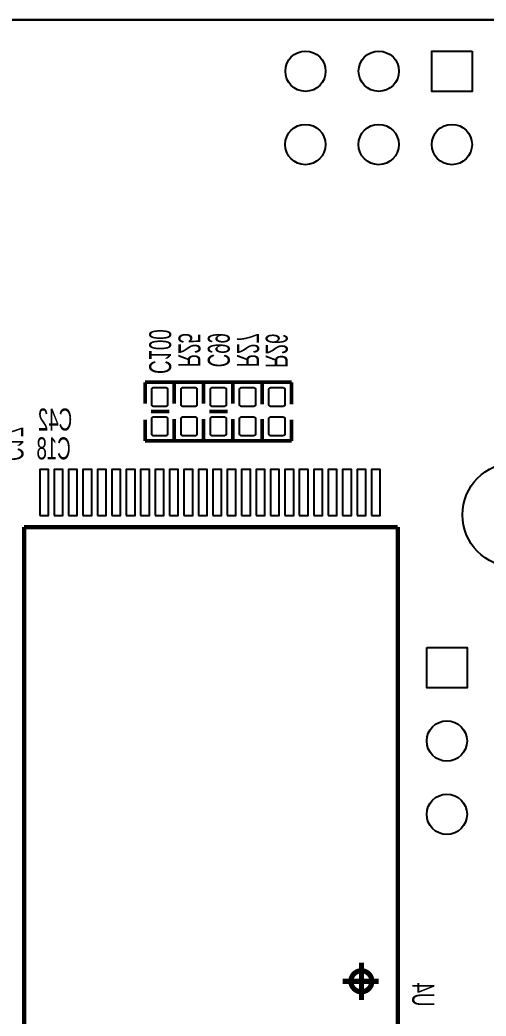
# Model space of a CAD drawing. Extents: x -1 to 126, y -1 to 52.
# Drawn here: x 66.8 to 82.96, y 17.94 to 52.45 of the extents above; entities that cross this region are included whole.
import ezdxf

# ---------------------------------------------------------------- set-up
doc = ezdxf.new("R2010")
doc.units = 0
doc.layers.add('123', color=6, linetype='CONTINUOUS')

msp = doc.modelspace()

# ---------------------------------------------------------------- linework, layer by layer
at = {"layer": '123'}
msp.add_lwpolyline([(117.014244, 34.758122), (117.014244, 48.557942), (124.664216, 48.557942), (124.664216, 52.451), (0, 52.451), (0, 0)], dxfattribs=at)
for points in [[(0, 52.451), (124.664216, 52.451), (124.664216, 48.557942), (117.014244, 48.557942), (117.014244, 34.758122), (124.664216, 34.758122), (124.664216, 31.557976), (125.090174, 31.557976), (125.090174, 0), (0, 0)], [(82.481674, 51.3715), (82.481674, 49.9745), (81.084674, 49.9745), (81.084674, 51.3715)], [(67.488308, 35.280854), (67.793108, 35.280854), (67.793108, 36.881054), (67.488308, 36.881054)], [(67.988434, 35.280854), (68.293234, 35.280854), (68.293234, 36.881054), (67.988434, 36.881054)], [(68.488306, 35.280854), (68.793106, 35.280854), (68.793106, 36.881054), (68.488306, 36.881054)], [(68.988432, 35.280854), (69.293232, 35.280854), (69.293232, 36.881054), (68.988432, 36.881054)], [(69.488304, 35.280854), (69.793104, 35.280854), (69.793104, 36.881054), (69.488304, 36.881054)], [(69.98843, 35.280854), (70.29323, 35.280854), (70.29323, 36.881054), (69.98843, 36.881054)], [(70.488302, 35.280854), (70.793102, 35.280854), (70.793102, 36.881054), (70.488302, 36.881054)], [(70.988428, 35.280854), (71.293228, 35.280854), (71.293228, 36.881054), (70.988428, 36.881054)], [(71.4883, 35.280854), (71.7931, 35.280854), (71.7931, 36.881054), (71.4883, 36.881054)], [(71.988426, 35.280854), (72.293226, 35.280854), (72.293226, 36.881054), (71.988426, 36.881054)], [(72.488298, 35.280854), (72.793098, 35.280854), (72.793098, 36.881054), (72.488298, 36.881054)], [(72.988424, 35.280854), (73.293224, 35.280854), (73.293224, 36.881054), (72.988424, 36.881054)], [(73.488296, 35.280854), (73.793096, 35.280854), (73.793096, 36.881054), (73.488296, 36.881054)], [(73.988422, 35.280854), (74.293222, 35.280854), (74.293222, 36.881054), (73.988422, 36.881054)], [(74.488294, 35.280854), (74.793094, 35.280854), (74.793094, 36.881054), (74.488294, 36.881054)], [(74.98842, 35.280854), (75.29322, 35.280854), (75.29322, 36.881054), (74.98842, 36.881054)], [(75.488292, 35.280854), (75.793092, 35.280854), (75.793092, 36.881054), (75.488292, 36.881054)], [(75.988418, 35.280854), (76.293218, 35.280854), (76.293218, 36.881054), (75.988418, 36.881054)], [(76.48829, 35.280854), (76.79309, 35.280854), (76.79309, 36.881054), (76.48829, 36.881054)], [(76.988416, 35.280854), (77.293216, 35.280854), (77.293216, 36.881054), (76.988416, 36.881054)], [(77.488288, 35.280854), (77.793088, 35.280854), (77.793088, 36.881054), (77.488288, 36.881054)], [(77.988414, 35.280854), (78.293214, 35.280854), (78.293214, 36.881054), (77.988414, 36.881054)], [(78.488286, 35.280854), (78.793086, 35.280854), (78.793086, 36.881054), (78.488286, 36.881054)], [(78.988412, 35.280854), (79.293212, 35.280854), (79.293212, 36.881054), (78.988412, 36.881054)], [(80.904334, 30.709616), (82.301334, 30.709616), (82.301334, 29.312616), (80.904334, 29.312616)]]:
    msp.add_lwpolyline(points, close=True, dxfattribs=at)
for points, const_width in [([(71.139812, 39.896796), (71.139812, 39.160196)], 0.127), ([(72.155812, 39.896796), (71.139812, 39.896796)], 0.127), ([(72.155812, 39.160196), (72.155812, 39.896796)], 0.127), ([(72.155812, 39.896796), (72.155812, 39.160196)], 0.127), ([(73.171812, 39.896796), (72.155812, 39.896796)], 0.127), ([(73.171812, 39.896796), (73.171812, 39.160196)], 0.127), ([(74.187812, 39.896796), (73.171812, 39.896796)], 0.127), ([(73.171812, 39.160196), (73.171812, 39.896796)], 0.127), ([(74.187812, 39.160196), (74.187812, 39.896796)], 0.127), ([(74.187812, 39.896796), (74.187812, 39.160196)], 0.127), ([(75.203812, 39.896796), (74.187812, 39.896796)], 0.127), ([(75.203812, 39.160196), (75.203812, 39.896796)], 0.127), ([(75.203812, 39.896796), (76.219812, 39.896796)], 0.127), ([(75.203812, 39.134796), (75.203812, 39.896796)], 0.127), ([(76.219812, 39.896796), (76.219812, 39.134796)], 0.127), ([(71.139812, 37.864796), (71.139812, 38.601396)], 0.127), ([(71.978012, 38.880796), (71.343012, 38.880796)], 0.127), ([(72.155812, 37.864796), (72.155812, 38.626796)], 0.127), ([(72.155812, 38.601396), (72.155812, 37.864796)], 0.127), ([(73.171812, 38.626796), (73.171812, 37.864796)], 0.127), ([(73.171812, 37.864796), (73.171812, 38.601396)], 0.127), ([(74.010012, 38.880796), (73.375012, 38.880796)], 0.127), ([(74.187812, 37.864796), (74.187812, 38.626796)], 0.127), ([(74.187812, 38.601396), (74.187812, 37.864796)], 0.127), ([(75.203812, 38.626796), (75.203812, 37.864796)], 0.127), ([(75.203812, 38.601396), (75.203812, 37.864796)], 0.127), ([(76.219812, 37.864796), (76.219812, 38.601396)], 0.127), ([(72.155812, 37.864796), (71.139812, 37.864796)], 0.127), ([(73.171812, 37.864796), (72.155812, 37.864796)], 0.127), ([(74.187812, 37.864796), (73.171812, 37.864796)], 0.127), ([(75.203812, 37.864796), (74.187812, 37.864796)], 0.127), ([(75.203812, 37.864796), (76.219812, 37.864796)], 0.127), ([(79.902812, 34.880804), (66.948812, 34.880804)], 0.1524), ([(66.948812, 34.880804), (66.948812, 17.480788)], 0.1524), ([(79.902812, 17.480788), (79.902812, 34.880804)], 0.1524), ([(78.640686, 19.797014), (78.640686, 18.496788)], 0.1778), ([(79.240888, 19.146774), (77.9907, 19.146774)], 0.1778)]:
    msp.add_lwpolyline(points, dxfattribs=dict(at, const_width=const_width))
for points in [[(71.37273, 39.113714), (71.37273, 39.663878, -0.414214), (71.422768, 39.713916), (71.872856, 39.713916, -0.414214), (71.922894, 39.663878), (71.922894, 39.113714, -0.414214), (71.872856, 39.063676), (71.422768, 39.063676, -0.414214), (71.37273, 39.113714)], [(72.38873, 39.113714), (72.38873, 39.663878, -0.414214), (72.438768, 39.713916), (72.888856, 39.713916, -0.414214), (72.938894, 39.663878), (72.938894, 39.113714, -0.414214), (72.888856, 39.063676), (72.438768, 39.063676, -0.414214), (72.38873, 39.113714)], [(73.40473, 39.113714), (73.40473, 39.663878, -0.414214), (73.454768, 39.713916), (73.904856, 39.713916, -0.414214), (73.954894, 39.663878), (73.954894, 39.113714, -0.414214), (73.904856, 39.063676), (73.454768, 39.063676, -0.414214), (73.40473, 39.113714)], [(74.42073, 39.113714), (74.42073, 39.663878, -0.414214), (74.470768, 39.713916), (74.920856, 39.713916, -0.414214), (74.970894, 39.663878), (74.970894, 39.113714, -0.414214), (74.920856, 39.063676), (74.470768, 39.063676, -0.414214), (74.42073, 39.113714)], [(75.986894, 39.663878), (75.986894, 39.113714, -0.414214), (75.936856, 39.063676), (75.486768, 39.063676, -0.414214), (75.43673, 39.113714), (75.43673, 39.663878, -0.414214), (75.486768, 39.713916), (75.936856, 39.713916, -0.414214), (75.986894, 39.663878)], [(71.37273, 38.097714), (71.37273, 38.647878, -0.414214), (71.422768, 38.697916), (71.872856, 38.697916, -0.414214), (71.922894, 38.647878), (71.922894, 38.097714, -0.414214), (71.872856, 38.047676), (71.422768, 38.047676, -0.414214), (71.37273, 38.097714)], [(72.38873, 38.097714), (72.38873, 38.647878, -0.414214), (72.438768, 38.697916), (72.888856, 38.697916, -0.414214), (72.938894, 38.647878), (72.938894, 38.097714, -0.414214), (72.888856, 38.047676), (72.438768, 38.047676, -0.414214), (72.38873, 38.097714)], [(73.40473, 38.097714), (73.40473, 38.647878, -0.414214), (73.454768, 38.697916), (73.904856, 38.697916, -0.414214), (73.954894, 38.647878), (73.954894, 38.097714, -0.414214), (73.904856, 38.047676), (73.454768, 38.047676, -0.414214), (73.40473, 38.097714)], [(74.42073, 38.097714), (74.42073, 38.647878, -0.414214), (74.470768, 38.697916), (74.920856, 38.697916, -0.414214), (74.970894, 38.647878), (74.970894, 38.097714, -0.414214), (74.920856, 38.047676), (74.470768, 38.047676, -0.414214), (74.42073, 38.097714)], [(75.986894, 38.647878), (75.986894, 38.097714, -0.414214), (75.936856, 38.047676), (75.486768, 38.047676, -0.414214), (75.43673, 38.097714), (75.43673, 38.647878, -0.414214), (75.486768, 38.697916), (75.936856, 38.697916, -0.414214), (75.986894, 38.647878)]]:
    msp.add_lwpolyline(points, format="xyb", close=True, dxfattribs=at)
at = {"layer": '123', "const_width": 0.1778}
msp.add_lwpolyline([(79.004922, 19.146774, 1), (78.27645, 19.146774, 1)], format="xyb", close=True, dxfattribs=at)
at = {"layer": '123'}
for centre, radius in [((76.703174, 50.673), 0.6985), ((79.243174, 50.673), 0.6985), ((76.698348, 48.133), 0.6985), ((79.238348, 48.133), 0.6985), ((81.778348, 48.133), 0.6985), ((83.942174, 35.306), 1.799971), ((81.602834, 27.471116), 0.6985), ((81.602834, 24.931116), 0.6985)]:
    msp.add_circle(centre, radius, dxfattribs=at)

# ---------------------------------------------------------------- texts
at = {"layer": '123', "text_generation_flag": 2, "width": 0.633333}
for s, p in [('C100', (71.283576, 40.188896)), ('R25', (72.299576, 40.417496)), ('C99', (73.315576, 40.417496)), ('R27', (74.33183, 40.417496)), ('R26', (75.323192, 40.3987)), ('C17', (66.162174, 37.1729)), ('U4', (80.403192, 18.2753))]:
    msp.add_text(s, height=0.762, rotation=270, dxfattribs=at).set_placement(p)
for s, p in [('C42', (68.613274, 38.227)), ('C18', (68.562474, 37.227764))]:
    msp.add_text(s, height=0.762, dxfattribs=at).set_placement(p)

doc.saveas('drawing.dxf')
